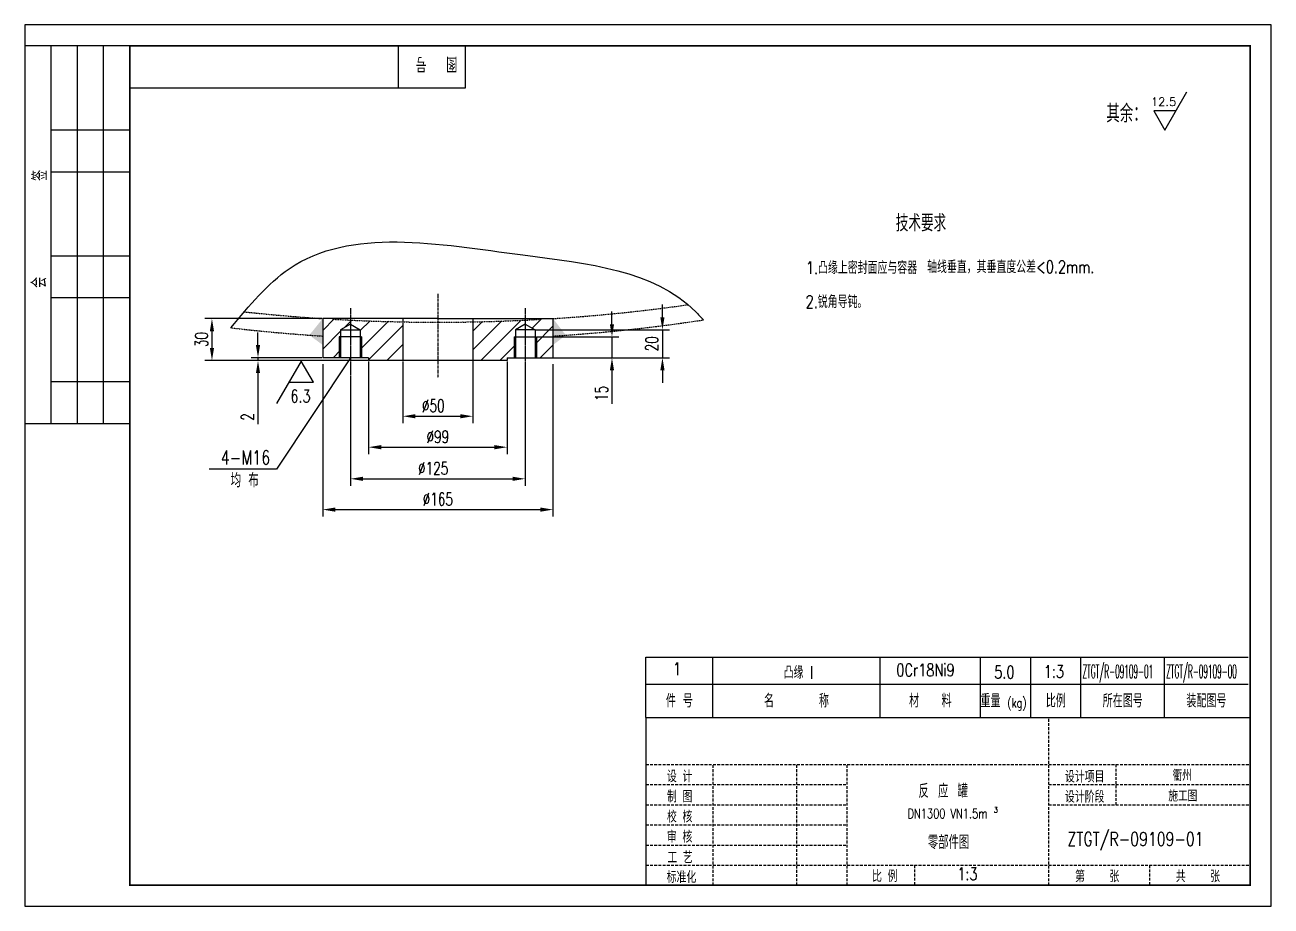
# Model space of a CAD drawing. Extents: x 10804 to 21355, y 4530 to 12940.
# Drawn here: x 18955 to 19846, y 12078 to 12708 of the extents above; entities that cross this region are included whole.
import ezdxf
from ezdxf.enums import TextEntityAlignment as Align

# ---------------------------------------------------------------- set-up
doc = ezdxf.new("R2010")
doc.units = 0
doc.header["$LTSCALE"] = 8
for name, pattern in [('CENTER', [2, 1.25, -0.25, 0.25, -0.25]), ('HIDDEN', [0.375, 0.25, -0.125]), ('HIDDEN2', [0.1875, 0.125, -0.0625])]:
    doc.linetypes.add(name, pattern=pattern)
for name, color, linetype in [('1', 1, 'Continuous'), ('3', 7, 'HIDDEN'), ('4', 7, 'Continuous'), ('8', 12, 'Continuous'), ('BZ', 7, 'Continuous'), ('HGJ', 1, 'Continuous'), ('HGJX', 2, 'CENTER'), ('hgjy', 7, 'Continuous'), ('JGHF', 5, 'Continuous'), ('K1', 4, 'Continuous'), ('tank', 1, 'Continuous'), ('ZXX', 2, 'CENTER')]:
    doc.layers.add(name, color=color, linetype=linetype)
doc.styles.add('HZ', font='txt', dxfattribs={"width": 0.5, "bigfont": 'hzfs'})
doc.styles.add('hzfs', font='simplex.shx', dxfattribs={"width": 0.7, "bigfont": 'hzfs.shx'})
doc.styles.get("Standard").update_dxf_attribs({"font": 'txt', "width": 0.7, "bigfont": 'hztxt.shx'})
doc.dimstyles.get("Standard").update_dxf_attribs({"dimtxt": 0.18, "dimasz": 0.18, "dimexe": 0.18, "dimexo": 0.0625, "dimgap": 0.09, "dimtad": 0, "dimtih": 1, "dimtoh": 1, "dimdec": 4, "dimzin": 0, "dimdsep": 46, "dimtxsty": 'Standard', "dimcen": 0.09, "dimadec": 0, "dimazin": 0, "dimtfac": 1, "dimtdec": 4, "dimtofl": 0, "dimtmove": 0, "dimatfit": 3, "dimfxl": 1, "dimtolj": 1, "dimtzin": 0, "dimarcsym": 0})

# ---------------------------------------------------------------- blocks, each defined once
blk = doc.blocks.new('*D282')
at = {"color": 0, "lineweight": -2}
for p, q in [((19187.27, 12456.9), (19187.27, 12378.37)), ((19312.27, 12456.9), (19312.27, 12378.37)), ((19196.27, 12383.37), (19303.27, 12383.37))]:
    blk.add_line(p, q, dxfattribs=at)
at = {"color": 0}
for points in [[(19196.27, 12384.87), (19196.27, 12381.87), (19187.27, 12383.37)], [(19303.27, 12384.87), (19303.27, 12381.87), (19312.27, 12383.37)]]:
    blk.add_solid(points, dxfattribs=at)
at = {"layer": 'Defpoints', "color": 0}
for p in [(19187.27, 12457.52), (19312.27, 12457.52), (19312.27, 12383.37)]:
    blk.add_point(p, dxfattribs=at)
at = {"color": 0, "insert": (19246.44, 12390.87), "char_height": 9, "attachment_point": 5, "style": 'hzfs'}
blk.add_mtext('\\A1;%%C125', dxfattribs=at)
blk = doc.blocks.new('*D283')
at = {"color": 0, "lineweight": -2}
for p, q in [((19224.77, 12467.31), (19224.77, 12423.1)), ((19274.77, 12469.27), (19274.77, 12423.1)), ((19233.77, 12428.1), (19265.77, 12428.1))]:
    blk.add_line(p, q, dxfattribs=at)
at = {"color": 0}
for points in [[(19233.77, 12429.6), (19233.77, 12426.6), (19224.77, 12428.1)], [(19265.77, 12429.6), (19265.77, 12426.6), (19274.77, 12428.1)]]:
    blk.add_solid(points, dxfattribs=at)
at = {"layer": 'Defpoints', "color": 0}
for p in [(19224.77, 12467.93), (19274.77, 12469.9), (19274.77, 12428.1)]:
    blk.add_point(p, dxfattribs=at)
at = {"color": 0, "insert": (19246.51, 12435.6), "char_height": 9, "attachment_point": 5, "style": 'hzfs'}
blk.add_mtext('\\A1;%%C50', dxfattribs=at)
blk = doc.blocks.new('*D284')
at = {"color": 0, "lineweight": -2}
for p, q in [((19167.43, 12465.31), (19167.43, 12356.34)), ((19332.1, 12465.3), (19332.1, 12356.34)), ((19176.43, 12361.34), (19323.1, 12361.34))]:
    blk.add_line(p, q, dxfattribs=at)
at = {"color": 0}
for points in [[(19176.43, 12362.84), (19176.43, 12359.84), (19167.43, 12361.34)], [(19323.1, 12362.84), (19323.1, 12359.84), (19332.1, 12361.34)]]:
    blk.add_solid(points, dxfattribs=at)
at = {"layer": 'Defpoints', "color": 0}
for p in [(19167.43, 12465.93), (19332.1, 12465.93), (19332.1, 12361.34)]:
    blk.add_point(p, dxfattribs=at)
at = {"color": 0, "insert": (19249.77, 12368.84), "char_height": 9, "attachment_point": 5, "style": 'hzfs'}
blk.add_mtext('\\A1;%%C165', dxfattribs=at)
blk = doc.blocks.new('*D302')
at = {"color": 0, "lineweight": -2}
for p, q in [((19410.35, 12498.93), (19410.35, 12507.93)), ((19319.89, 12489.93), (19415.35, 12489.93)), ((19410.35, 12489.93), (19410.35, 12469.93)), ((19320.89, 12469.93), (19415.35, 12469.93)), ((19410.35, 12460.93), (19410.35, 12451.93))]:
    blk.add_line(p, q, dxfattribs=at)
at = {"color": 0}
for points in [[(19408.85, 12498.93), (19411.85, 12498.93), (19410.35, 12489.93)], [(19408.85, 12460.93), (19411.85, 12460.93), (19410.35, 12469.93)]]:
    blk.add_solid(points, dxfattribs=at)
at = {"layer": 'Defpoints', "color": 0}
for p in [(19319.27, 12489.93), (19320.27, 12469.93), (19410.35, 12469.93)]:
    blk.add_point(p, dxfattribs=at)
at = {"color": 0, "insert": (19402.85, 12479.93), "char_height": 9, "attachment_point": 5, "rotation": 90, "style": 'hzfs'}
blk.add_mtext('\\A1;20', dxfattribs=at)
blk = doc.blocks.new('*D303')
at = {"color": 0, "lineweight": -2}
for p, q in [((19374.27, 12493.93), (19374.27, 12502.93)), ((19320.89, 12484.93), (19379.27, 12484.93)), ((19374.27, 12484.93), (19374.27, 12469.93)), ((19323.3, 12469.93), (19379.27, 12469.93)), ((19374.27, 12460.93), (19374.27, 12436.93))]:
    blk.add_line(p, q, dxfattribs=at)
at = {"color": 0}
for points in [[(19372.77, 12493.93), (19375.77, 12493.93), (19374.27, 12484.93)], [(19372.77, 12460.93), (19375.77, 12460.93), (19374.27, 12469.93)]]:
    blk.add_solid(points, dxfattribs=at)
at = {"layer": 'Defpoints', "color": 0}
for p in [(19320.27, 12484.93), (19322.67, 12469.93), (19374.27, 12469.93)]:
    blk.add_point(p, dxfattribs=at)
at = {"color": 0, "insert": (19366.77, 12444.43), "char_height": 9, "attachment_point": 5, "rotation": 90, "style": 'hzfs'}
blk.add_mtext('\\A1;15', dxfattribs=at)
blk = doc.blocks.new('*D304')
at = {"color": 0, "lineweight": -2}
for p, q in [((19166.81, 12497.93), (19083.26, 12497.93)), ((19088.26, 12488.93), (19088.26, 12476.93)), ((19199.64, 12467.93), (19083.26, 12467.93))]:
    blk.add_line(p, q, dxfattribs=at)
at = {"color": 0}
for points in [[(19086.76, 12488.93), (19089.76, 12488.93), (19088.26, 12497.93)], [(19086.76, 12476.93), (19089.76, 12476.93), (19088.26, 12467.93)]]:
    blk.add_solid(points, dxfattribs=at)
at = {"layer": 'Defpoints', "color": 0}
for p in [(19167.43, 12497.93), (19088.26, 12467.93), (19200.27, 12467.93)]:
    blk.add_point(p, dxfattribs=at)
at = {"color": 0, "insert": (19080.76, 12482.93), "char_height": 9, "attachment_point": 5, "rotation": 90, "style": 'hzfs'}
blk.add_mtext('\\A1;30', dxfattribs=at)
blk = doc.blocks.new('*D305')
at = {"color": 0, "lineweight": -2}
for p, q in [((19121.18, 12478.93), (19121.18, 12487.93)), ((19166.81, 12469.93), (19116.18, 12469.93)), ((19166.81, 12467.93), (19116.18, 12467.93)), ((19121.18, 12469.93), (19121.18, 12467.93)), ((19121.18, 12458.93), (19121.18, 12422.53))]:
    blk.add_line(p, q, dxfattribs=at)
at = {"color": 0}
for points in [[(19119.68, 12478.93), (19122.68, 12478.93), (19121.18, 12469.93)], [(19119.68, 12458.93), (19122.68, 12458.93), (19121.18, 12467.93)]]:
    blk.add_solid(points, dxfattribs=at)
at = {"layer": 'Defpoints', "color": 0}
for p in [(19121.18, 12467.93), (19167.43, 12469.93), (19167.43, 12467.93)]:
    blk.add_point(p, dxfattribs=at)
at = {"color": 0, "insert": (19113.68, 12427.63), "char_height": 9, "attachment_point": 5, "rotation": 90, "style": 'hzfs'}
blk.add_mtext('\\A1;2', dxfattribs=at)
blk = doc.blocks.new('*D306')
at = {"color": 0, "lineweight": -2}
for p, q in [((19200.27, 12467.31), (19200.27, 12400.98)), ((19299.27, 12467.31), (19299.27, 12400.98)), ((19209.27, 12405.98), (19290.27, 12405.98))]:
    blk.add_line(p, q, dxfattribs=at)
at = {"color": 0}
for points in [[(19209.27, 12407.48), (19209.27, 12404.48), (19200.27, 12405.98)], [(19290.27, 12407.48), (19290.27, 12404.48), (19299.27, 12405.98)]]:
    blk.add_solid(points, dxfattribs=at)
at = {"layer": 'Defpoints', "color": 0}
for p in [(19200.27, 12467.93), (19299.27, 12467.93), (19299.27, 12405.98)]:
    blk.add_point(p, dxfattribs=at)
at = {"color": 0, "insert": (19249.77, 12413.48), "char_height": 9, "attachment_point": 5, "style": 'hzfs'}
blk.add_mtext('\\A1;%%C99', dxfattribs=at)
blk = doc.blocks.new('HQ')
for p, q in [((-18.75, -90), (-18.75, 0)), ((-12.5, -90), (-12.5, 0)), ((-6.25, -90), (-6.25, 0)), ((64, -10), (64, 0)), ((80, -10), (80, 0)), ((0, -10), (80, -10)), ((-18.75, -20), (0, -20)), ((-18.75, -30), (0, -30)), ((-18.75, -50), (0, -50)), ((-18.75, -60), (0, -60)), ((-18.75, -80), (0, -80)), ((-25, -90), (0, -90))]:
    blk.add_line(p, q)
at = {"layer": 'K1', "color": 7}
blk.add_line((0, 0), (-25, 0), dxfattribs=at)
at = {"style": 'HZ', "width": 0.75}
for s, rotation, p in [('图  号', 180, (78.04, -2.6)), ('签', 90, (-19.68, -32.16)), ('会         ', 90, (-19.87, -57.68))]:
    blk.add_text(s, height=3.5, rotation=rotation, dxfattribs=at).set_placement(p)

msp = doc.modelspace()

# ---------------------------------------------------------------- hatches: boundary and pattern name
h = msp.add_hatch()
h.set_pattern_fill('ANSI31', color=256, scale=3, style=0)
h.set_pattern_definition([(45, (-8121.684, 14754.378), (-6.735192, 6.735192), [])])
h.paths.add_polyline_path([(19187.26538, 12493.97459), (19187.26538, 12497.93313), (19167.43252, 12497.93313), (19167.43252, 12469.93313), (19179.26538, 12469.93313), (19179.26538, 12484.93313), (19180.26538, 12484.93313), (19180.26538, 12489.93313)])
h.paths.add_polyline_path([(19180.26538, 12484.93313), (19179.26538, 12484.93313), (19179.26538, 12469.93313), (19180.26538, 12469.93313)], flags=16)
h.paths.add_polyline_path([(19195.26538, 12484.93313), (19194.26538, 12484.93313), (19194.26538, 12469.93313), (19195.26538, 12469.93313)], flags=16)
edge = h.paths.add_edge_path()
edge.add_line((19195.26538, 12469.93313), (19200.26538, 12469.93313))
edge.add_line((19200.26538, 12469.93313), (19200.26538, 12467.93313))
edge.add_line((19200.26538, 12467.93313), (19224.76538, 12467.93313))
edge.add_line((19224.76538, 12467.93313), (19224.76538, 12495.55587))
edge.add_ellipse((19249.76538, 12820.3154), major_axis=(650, 0), ratio=0.5, start_angle=-95.51773437, end_angle=-92.2042275, ccw=False)
edge.add_line((19187.26538, 12496.82129), (19187.26538, 12493.97459))
edge.add_line((19187.26538, 12493.97459), (19194.26538, 12489.93313))
edge.add_line((19194.26538, 12489.93313), (19194.26538, 12484.93313))
edge.add_line((19194.26538, 12484.93313), (19195.26538, 12484.93313))
edge.add_line((19195.26538, 12484.93313), (19195.26538, 12469.93313))
edge = h.paths.add_edge_path()
edge.add_line((19304.26538, 12484.93313), (19305.26538, 12484.93313))
edge.add_line((19305.26538, 12484.93313), (19305.26538, 12489.93313))
edge.add_line((19305.26538, 12489.93313), (19312.26538, 12493.97459))
edge.add_line((19312.26538, 12493.97459), (19312.26538, 12496.82129))
edge.add_ellipse((19249.76538, 12820.3154), major_axis=(650, 0), ratio=0.5, start_angle=-87.7957725, end_angle=-84.48226563, ccw=False)
edge.add_line((19274.76538, 12495.55587), (19274.76538, 12467.93313))
edge.add_line((19274.76538, 12467.93313), (19299.26538, 12467.93313))
edge.add_line((19299.26538, 12467.93313), (19299.26538, 12469.93313))
edge.add_line((19299.26538, 12469.93313), (19304.26538, 12469.93313))
edge.add_line((19304.26538, 12469.93313), (19304.26538, 12484.93313))
h.paths.add_polyline_path([(19304.26538, 12469.93313), (19305.26538, 12469.93313), (19305.26538, 12484.93313), (19304.26538, 12484.93313)], flags=16)
h.paths.add_polyline_path([(19319.26538, 12469.93313), (19320.26538, 12469.93313), (19320.26538, 12484.93313), (19319.26538, 12484.93313)])
h.paths.add_polyline_path([(19320.26538, 12469.93313), (19332.09824, 12469.93313), (19332.09824, 12497.93313), (19312.26538, 12497.93313), (19312.26538, 12493.97459), (19319.26538, 12489.93313), (19319.26538, 12484.93313), (19320.26538, 12484.93313)])

# ---------------------------------------------------------------- linework, layer by layer
for p, q in [((19845.53002, 12707.88893), (18954.53002, 12707.88893)), ((18954.53002, 12707.88893), (18954.53002, 12077.88893)), ((19845.53002, 12077.88893), (19845.53002, 12707.88893)), ((19179.26538, 12484.93313), (19179.26538, 12469.93313)), ((19195.26538, 12484.93313), (19195.26538, 12469.93313)), ((19304.26538, 12484.93313), (19304.26538, 12469.93313)), ((19320.26538, 12484.93313), (19320.26538, 12469.93313)), ((19187.26538, 12469.93313), (19134.42061, 12390.23755)), ((19134.42061, 12390.23755), (19086.2027, 12390.23755)), ((18954.53002, 12077.88893), (19845.53002, 12077.88893))]:
    msp.add_line(p, q)
msp.add_spline([(19101.84904, 12491.33503), (19143.51228, 12533.58978), (19310.42206, 12543.40278), (19434.1317, 12502.84246), (19439.70861, 12496.98419)], degree=3)
at = {"layer": '1', "color": 1}
for q in [(19398.53002, 12092.69622), (19830.53002, 12212.69622)]:
    msp.add_line((19398.53002, 12212.69622), q, dxfattribs=at)
at = {"layer": '3'}
for p, q in [((19686.53002, 12092.69622), (19686.53002, 12212.69622)), ((19398.53002, 12179.09622), (19830.53002, 12179.09622)), ((19446.53002, 12092.69622), (19446.53002, 12179.09622)), ((19506.53002, 12092.69622), (19506.53002, 12179.09622)), ((19542.53002, 12092.69622), (19542.53002, 12179.09622)), ((19734.64377, 12179.09622), (19734.64377, 12150.29622)), ((19398.53002, 12164.69622), (19542.53002, 12164.69622)), ((19686.53002, 12164.69622), (19830.53002, 12164.69622)), ((19398.53002, 12150.29622), (19542.53002, 12150.29622)), ((19686.53002, 12150.29622), (19830.53002, 12150.29622)), ((19398.53002, 12135.89622), (19542.53002, 12135.89622)), ((19398.53002, 12121.49622), (19542.53002, 12121.49622)), ((19398.53002, 12107.09622), (19830.53002, 12107.09622)), ((19590.53002, 12107.09622), (19590.53002, 12092.69622)), ((19758.53002, 12107.09622), (19758.53002, 12092.69622))]:
    msp.add_line(p, q, dxfattribs=at)
at = {"layer": '4', "const_width": 1.2}
msp.add_lwpolyline([(19830.53002, 12092.88893), (19830.53002, 12692.88893), (19029.53002, 12692.88893), (19029.53002, 12092.88893)], close=True, dxfattribs=at)
at = {"layer": 'BZ'}
for points in [[(19777.44758, 12646.41662), (19761.62918, 12646.41662), (19769.53838, 12632.71749), (19785.35678, 12660.11576)], [(19143.24615, 12452.39676), (19160.79615, 12452.39676), (19152.02115, 12467.59551), (19134.47115, 12437.19802)]]:
    msp.add_lwpolyline(points, dxfattribs=at)
at = {"layer": 'HGJ'}
for p, q in [((19398.53002, 12212.69622), (19398.53002, 12255.76332)), ((19398.53002, 12255.76332), (19829.20106, 12255.76332))]:
    msp.add_line(p, q, dxfattribs=at)
at = {"layer": 'HGJX', "ltscale": 0.2}
msp.add_line((19249.76538, 12515.56301), (19249.76538, 12455.52254), dxfattribs=at)
at = {"layer": 'hgjy'}
for p, q in [((19446.38236, 12212.69622), (19446.38236, 12255.76332)), ((19566.0132, 12212.69622), (19566.0132, 12255.76332)), ((19637.79171, 12212.69622), (19637.79171, 12255.76332)), ((19673.68096, 12212.69622), (19673.68096, 12255.76332)), ((19709.57022, 12212.69622), (19709.57022, 12255.76332)), ((19769.38564, 12212.69622), (19769.38564, 12255.76332)), ((19398.53002, 12236.62239), (19829.20106, 12236.62239))]:
    msp.add_line(p, q, dxfattribs=at)
at = {"layer": 'JGHF'}
for points in [[(19167.43252, 12497.93313), (19157.90012, 12486.07585), (19167.43252, 12479.08624)], [(19332.09824, 12497.93313), (19341.27772, 12486.05072), (19332.09824, 12479.08624)]]:
    msp.add_solid(points, dxfattribs=at)
at = {"layer": 'tank'}
for p, q in [((19167.43252, 12497.93313), (19167.43252, 12469.93313)), ((19249.93252, 12497.93313), (19167.43252, 12497.93313)), ((19187.26538, 12493.97459), (19180.26538, 12489.93313)), ((19187.26538, 12493.97459), (19194.26538, 12489.93313)), ((19224.76538, 12497.93313), (19224.76538, 12467.93313)), ((19249.59824, 12497.93313), (19332.09824, 12497.93313)), ((19274.76538, 12497.93313), (19274.76538, 12467.93313)), ((19312.26538, 12493.97459), (19305.26538, 12489.93313)), ((19312.26538, 12493.97459), (19319.26538, 12489.93313)), ((19332.09824, 12497.93313), (19332.09824, 12469.93313)), ((19195.26538, 12484.93313), (19179.26538, 12484.93313)), ((19180.26538, 12489.93313), (19180.26538, 12469.93313)), ((19180.26538, 12489.93313), (19194.26538, 12489.93313)), ((19194.26538, 12489.93313), (19194.26538, 12469.93313)), ((19304.26538, 12484.93313), (19320.26538, 12484.93313)), ((19305.26538, 12489.93313), (19305.26538, 12469.93313)), ((19319.26538, 12489.93313), (19305.26538, 12489.93313)), ((19319.26538, 12489.93313), (19319.26538, 12469.93313)), ((19200.26538, 12469.93313), (19167.43252, 12469.93313)), ((19200.26538, 12469.93313), (19200.26538, 12467.93313)), ((19299.26538, 12467.93313), (19200.26538, 12467.93313)), ((19299.26538, 12469.93313), (19299.26538, 12467.93313)), ((19299.26538, 12469.93313), (19332.09824, 12469.93313))]:
    msp.add_line(p, q, dxfattribs=at)
at = {"layer": 'tank', "color": 7, "linetype": 'HIDDEN', "ltscale": 0.01}
for major_axis, ratio, start_param, end_param in [((650, 0), 0.5, 4.497863817, 4.585381855), ((650, 0), 0.5, -1.687281371, -1.458387884), ((-662.5, 0), 0.509433962, 1.345628503, 1.446198163)]:
    msp.add_ellipse((19249.76538, 12820.3154), major_axis=major_axis, ratio=ratio, start_param=start_param, end_param=end_param, dxfattribs=at)
at = {"layer": 'tank', "color": 7, "linetype": 'HIDDEN2'}
for major_axis, ratio, start_param, end_param in [((650, 0), 0.5, -1.443789202, -1.291982868), ((662.5, 0), 0.509433962, -1.446198163, -1.280008811)]:
    msp.add_ellipse((19249.76538, 12820.3154), major_axis=major_axis, ratio=ratio, start_param=start_param, end_param=end_param, dxfattribs=at)
at = {"layer": 'ZXX', "ltscale": 0.1}
for p, q in [((19187.26538, 12505.34148), (19187.26538, 12457.52492)), ((19312.26538, 12505.34148), (19312.26538, 12445.66957)), ((19312.26538, 12505.34148), (19312.26538, 12457.52492))]:
    msp.add_line(p, q, dxfattribs=at)

# ---------------------------------------------------------------- block references
at = {"xscale": 3, "yscale": 3, "zscale": 3}
msp.add_blockref('HQ', (19029.53002, 12692.88893), dxfattribs=at)

# ---------------------------------------------------------------- texts
at = {"style": 'hzfs', "width": 0.75}
for s, p in [('4-M16', (19112.24518, 12398.59668)), ('均 布', (19111.66734, 12382.81147))]:
    msp.add_text(s, height=10, dxfattribs=at).set_placement(p, align=Align.MIDDLE)
for s, height, p in [('衢州', 8, (19781.96803, 12167.3367)), ('3', 4, (19648.74387, 12144.71852)), ('1:3', 9, (19628.38785, 12096.35113))]:
    msp.add_text(s, height=height, dxfattribs=at).set_placement(p, align=Align.CENTER)
at = {"width": 0.75}
for s, height, style, p in [('反 应 罐', 9.8304, 'HZ', (19593.46209, 12155.28698)), ('施工图', 8, 'hzfs', (19772.08495, 12152.69677)), ('DN1300 VN1.5m', 6.88128, 'hzfs', (19585.52715, 12140.58388)), ('零部件图', 9.8304, 'hzfs', (19600.1865, 12118.61352)), ('ZTGT/R-09109-01', 9.8304, 'hzfs', (19699.94695, 12120.93231))]:
    msp.add_text(s, height=height, dxfattribs=dict(at, style=style)).set_placement(p)
at = {"layer": '8', "color": 7, "style": 'hzfs', "width": 0.7}
for s, p in [('设 计', (19413.58727, 12166.41617)), ('设计项目', (19698.16406, 12166.23368)), ('制 图', (19413.58727, 12152.01617)), ('设计阶段', (19698.16406, 12151.83368)), ('校 核', (19413.58727, 12137.61617)), ('审 核', (19413.58727, 12123.21617)), ('工 艺', (19413.92126, 12108.47218)), ('标准化', (19413.38148, 12094.41617)), ('比 例', (19560.2511, 12095.09622)), ('第    张', (19705.36632, 12094.93371)), ('共    张', (19777.36632, 12094.93371))]:
    msp.add_text(s, height=8.4, dxfattribs=at).set_placement(p)
at = {"layer": 'BZ', "style": 'hzfs', "width": 0.75}
for s, height, p in [('其余：', 12.8, (19742.15617, 12638.12825)), ('6.3', 9, (19151.56759, 12438.03612))]:
    msp.add_text(s, height=height, dxfattribs=at).set_placement(p, align=Align.CENTER)
at = {"layer": 'BZ', "style": 'hzfs'}
msp.add_text('12.5', height=6, dxfattribs=at).set_placement((19768.67713, 12649.92893), align=Align.CENTER)
at = {"layer": 'hgjy', "style": 'hzfs'}
for s, height, width, p in [('技术要求', 12, 0.75, (19577.22266, 12560.23369)), ('1.凸缘上密封面应与容器', 9, 0.75, (19512.92345, 12529.82366)), ('轴线垂直，其垂直度公差<0.2mm.', 9, 0.75, (19599.54878, 12530.41809)), ('2.锐角导钝。', 9, 0.75, (19512.73336, 12505.46948)), ('ZTGT/R-09109-01', 9.5704676, 0.4, (19710.71046, 12240.9077)), ('ZTGT/R-09109-00', 9.5704676, 0.4, (19770.52588, 12240.9077)), ('重量', 9.570468, 0.75, (19637.79171, 12219.87407)), ('(kg)', 6.699327, 0.75, (19656.93264, 12219.87407))]:
    msp.add_text(s, height=height, dxfattribs=dict(at, width=width)).set_placement(p)
at = {"layer": 'hgjy', "style": 'hzfs', "width": 0.75}
for s, p in [('1', (19420.81631, 12247.48554)), ('0Cr18Ni9', (19598.44629, 12246.90573)), ('凸缘 I', (19507.62481, 12245.43043))]:
    msp.add_text(s, height=9, dxfattribs=at).set_placement(p, align=Align.MIDDLE)
for s, height, p in [('5.0', 9, (19654.85303, 12240.65737)), ('1:3', 9, (19690.24825, 12241.09306)), ('件 号', 9.570468, (19422.45619, 12219.87407)), ('名      称', 9.570468, (19506.19778, 12219.87407)), ('材   料', 9.570468, (19601.90246, 12219.87407)), ('比例', 9.570468, (19691.62559, 12219.87407)), ('所在图号', 9.570468, (19739.47793, 12219.87407)), ('装配图号', 9.570468, (19799.29335, 12219.87407))]:
    msp.add_text(s, height=height, dxfattribs=at).set_placement(p, align=Align.CENTER)

# ---------------------------------------------------------------- dimensions: what is measured, and where the dimension line sits
for base, p1, p2, text, picture, middle in [((19410.34687, 12469.93313), (19319.26538, 12489.93313), (19320.26538, 12469.93313), '20', '*D302', (19402.84687, 12479.93313)), ((19374.26931, 12469.93313), (19320.26538, 12484.93313), (19322.67338, 12469.93313), '15', '*D303', (19366.76931, 12444.43313)), ((19088.25673, 12467.93313), (19167.43252, 12497.93313), (19200.26538, 12467.93313), '30', '*D304', (19080.75673, 12482.93313))]:
    dim = msp.add_linear_dim(base=base, p1=p1, p2=p2, angle=90, text=text, dimstyle='Standard', override={"dimtxt": 9, "dimasz": 9, "dimexe": 5, "dimexo": 0.625, "dimgap": 3, "dimtad": 1, "dimtih": 0, "dimtoh": 0, "dimdec": 0, "dimzin": 8, "dimlunit": 6, "dimtxsty": 'hzfs', "dimcen": 2.5, "dimtdec": 0, "dimtofl": 1})
    dim.commit()
    dim.dimension.update_dxf_attribs({"geometry": picture, "text_midpoint": middle})
dim = msp.add_linear_dim(base=(19121.17614, 12467.93313), p1=(19167.43252, 12469.93313), p2=(19167.43252, 12467.93313), angle=90, text='2', dimstyle='Standard', override={"dimtxt": 9, "dimasz": 9, "dimexe": 5, "dimexo": 0.625, "dimgap": 3, "dimtad": 1, "dimtih": 0, "dimtoh": 0, "dimdec": 0, "dimzin": 8, "dimlunit": 6, "dimtxsty": 'hzfs', "dimcen": 2.5, "dimtdec": 0, "dimtofl": 1})
dim.commit()
dim.dimension.update_dxf_attribs({"geometry": '*D305', "text_midpoint": (19121.17614, 12427.63206), "dimtype": 160})
for base, p1, p2, text, picture, middle in [((19332.09824, 12361.34144), (19167.43252, 12465.93313), (19332.09824, 12465.92576), '%%C165', '*D284', (19249.76538, 12368.84144)), ((19299.26538, 12405.98466), (19200.26538, 12467.93313), (19299.26538, 12467.93313), '%%C99', '*D306', (19249.76538, 12413.48466))]:
    dim = msp.add_linear_dim(base=base, p1=p1, p2=p2, text=text, dimstyle='Standard', override={"dimtxt": 9, "dimasz": 9, "dimexe": 5, "dimexo": 0.625, "dimgap": 3, "dimtad": 1, "dimtih": 0, "dimtoh": 0, "dimdec": 0, "dimzin": 8, "dimlunit": 6, "dimtxsty": 'hzfs', "dimcen": 2.5, "dimtdec": 0, "dimtofl": 1})
    dim.commit()
    dim.dimension.update_dxf_attribs({"geometry": picture, "text_midpoint": middle})
for base, p1, p2, text, picture, middle in [((19274.76538, 12428.09548), (19224.76538, 12467.93313), (19274.76538, 12469.89563), '%%C50', '*D283', (19246.51492, 12428.09548)), ((19312.26538, 12383.37317), (19187.26538, 12457.52492), (19312.26538, 12457.52492), '%%C125', '*D282', (19246.44432, 12383.37317))]:
    dim = msp.add_linear_dim(base=base, p1=p1, p2=p2, text=text, dimstyle='Standard', override={"dimtxt": 9, "dimasz": 9, "dimexe": 5, "dimexo": 0.625, "dimgap": 3, "dimtad": 1, "dimtih": 0, "dimtoh": 0, "dimdec": 0, "dimzin": 8, "dimlunit": 6, "dimtxsty": 'hzfs', "dimcen": 2.5, "dimtdec": 0, "dimtofl": 1})
    dim.commit()
    dim.dimension.update_dxf_attribs({"geometry": picture, "text_midpoint": middle, "dimtype": 160})

doc.saveas('drawing.dxf')
